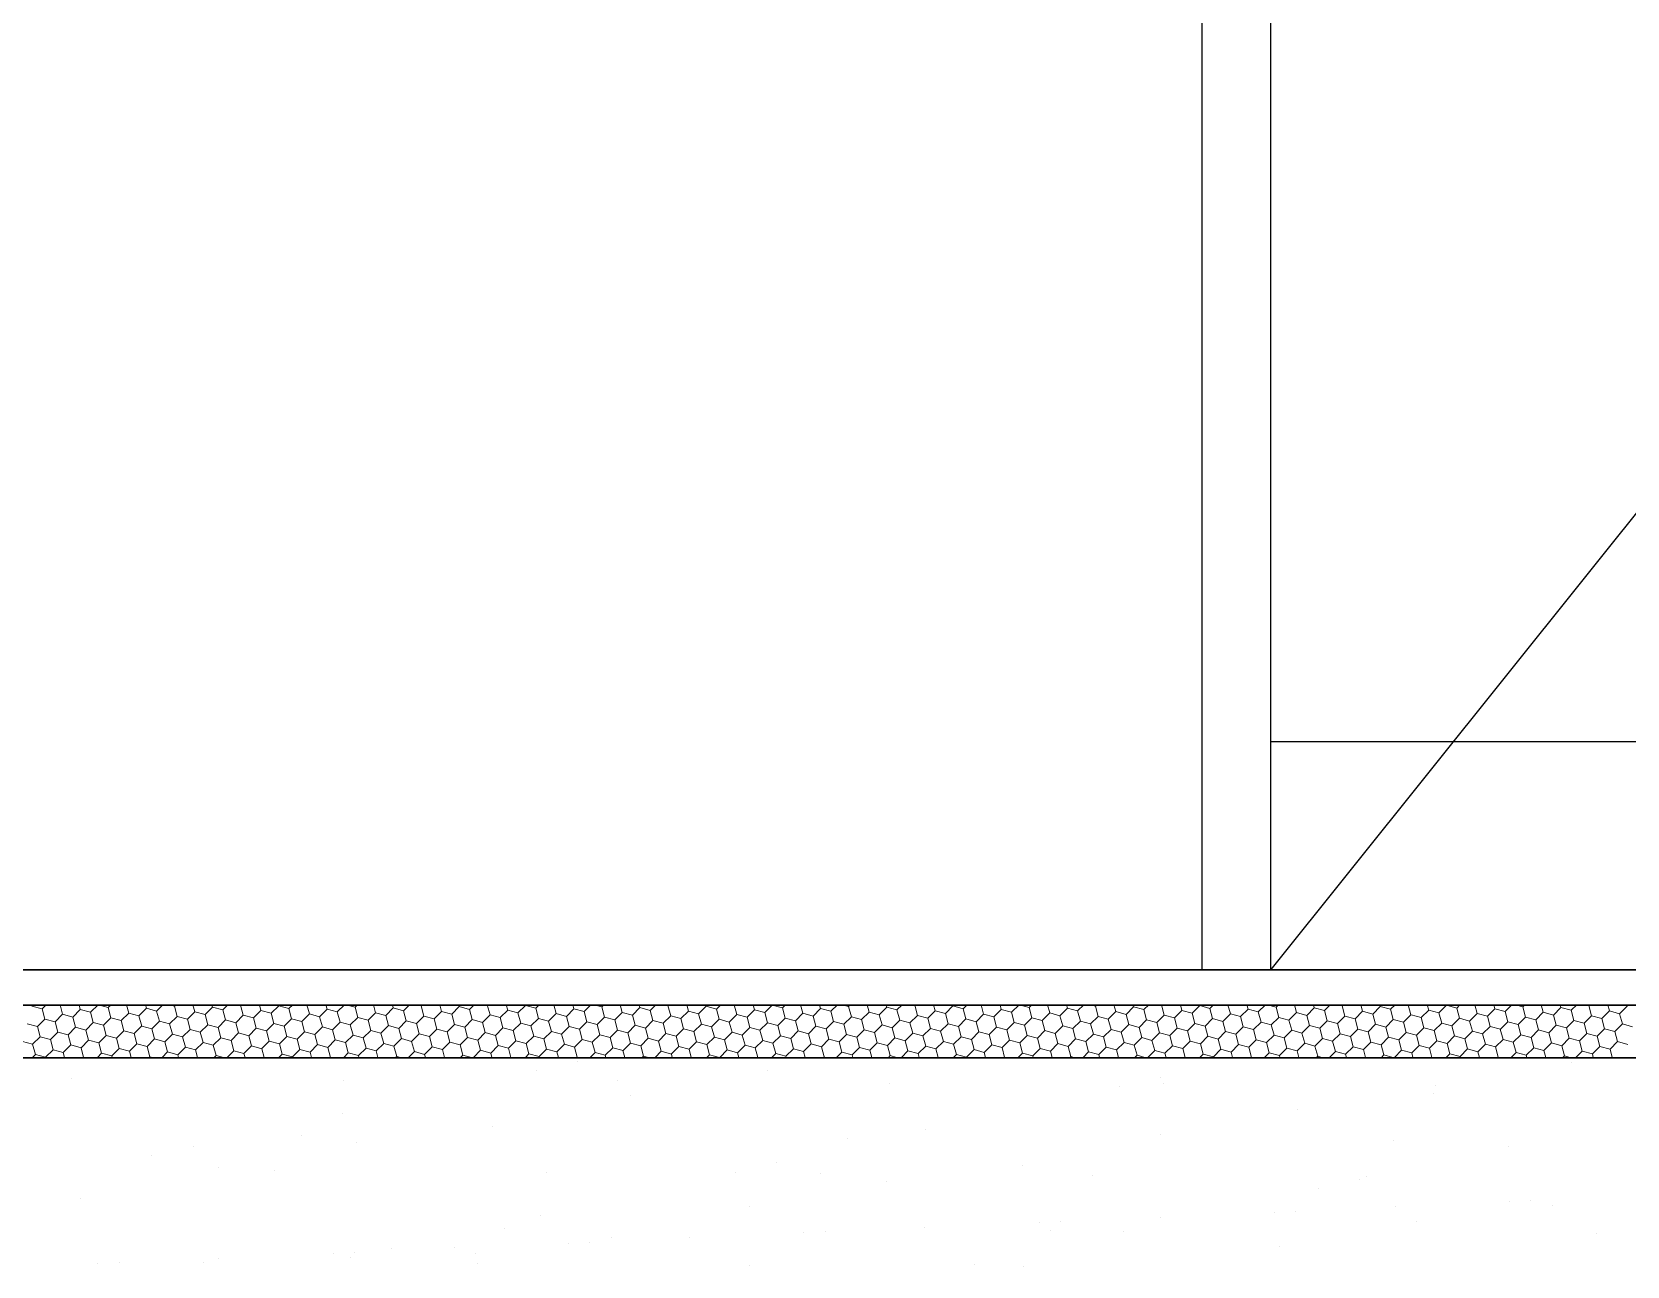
# Model space of a CAD drawing. Header units: millimetres. Extents: x -12161372 to 46643, y -9506984 to 15358.
# Drawn here: x 34690.1 to 34780.9, y 4168.7 to 4239 of the extents above; entities that cross this region are included whole.
import ezdxf

# ---------------------------------------------------------------- set-up
doc = ezdxf.new("R2010")
doc.units = ezdxf.units.MM
doc.layers.add('A-Door', color=160, linetype='Continuous')
doc.layers.add('detail balok', color=7, linetype='Continuous', lineweight=9)
doc.layers.add('pondasi', color=7, linetype='Continuous', lineweight=13)

# ---------------------------------------------------------------- blocks, each defined once
blk = doc.blocks.new('AE0B03')
for p, q in [((0, 0), (0, 2400)), ((30, 0), (30, 2070)), ((870, 1050), (30, 0)), ((30, 100), (870, 100)), ((0, 0), (900, 0))]:
    blk.add_line(p, q)

msp = doc.modelspace()

# ---------------------------------------------------------------- linework, layer by layer
at = {"layer": 'detail balok', "ltscale": 10}
for p, q in [((34167.169, 4185.521), (36929.482, 4185.521)), ((34598.16, 4185.56), (34886.16, 4185.56)), ((34599.66, 4183.56), (34884.66, 4183.56)), ((34599.66, 4183.521), (36929.482, 4183.521)), ((34599.66, 4180.56), (34884.66, 4180.56)), ((34599.66, 4180.521), (36929.482, 4180.521))]:
    msp.add_line(p, q, dxfattribs=at)
at = {"layer": 'pondasi', "ltscale": 10}
for p, q in [((34690.642, 4183.326), (34690.876, 4183.56)), ((34691.808, 4183.014), (34691.661, 4183.56)), ((34692.817, 4183.284), (34692.743, 4183.56)), ((34693.4, 4183.128), (34693.826, 4183.555)), ((34693.826, 4183.555), (34693.825, 4183.56)), ((34694.409, 4183.398), (34693.826, 4183.555)), ((34694.409, 4183.399), (34694.57, 4183.56)), ((34695.574, 4183.086), (34695.448, 4183.56)), ((34696.584, 4183.357), (34696.529, 4183.56)), ((34697.166, 4183.201), (34697.525, 4183.56)), ((34698.176, 4183.471), (34697.845, 4183.56)), ((34698.176, 4183.471), (34698.264, 4183.56)), ((34699.341, 4183.159), (34699.234, 4183.56)), ((34700.35, 4183.429), (34700.315, 4183.56)), ((34700.933, 4183.273), (34701.22, 4183.56)), ((34701.942, 4183.543), (34701.882, 4183.56)), ((34701.942, 4183.544), (34701.958, 4183.56)), ((34702.098, 4182.961), (34701.942, 4183.543)), ((34703.108, 4183.231), (34703.02, 4183.56)), ((34704.117, 4183.502), (34704.101, 4183.56)), ((34704.7, 4183.346), (34704.914, 4183.56)), ((34705.865, 4183.033), (34705.724, 4183.56)), ((34706.874, 4183.304), (34706.806, 4183.56)), ((34707.457, 4183.148), (34707.869, 4183.56)), ((34708.466, 4183.418), (34707.937, 4183.56)), ((34708.466, 4183.418), (34708.608, 4183.56)), ((34709.631, 4183.106), (34709.51, 4183.56)), ((34710.641, 4183.376), (34710.592, 4183.56)), ((34711.224, 4183.22), (34711.563, 4183.56)), ((34712.233, 4183.49), (34711.974, 4183.56)), ((34712.233, 4183.49), (34712.302, 4183.56)), ((34713.398, 4183.178), (34713.296, 4183.56)), ((34714.407, 4183.449), (34714.378, 4183.56)), ((34714.99, 4183.293), (34715.257, 4183.56)), ((34716.155, 4182.98), (34716, 4183.56)), ((34717.165, 4183.251), (34717.082, 4183.56)), ((34717.747, 4183.095), (34718.174, 4183.521)), ((34718.174, 4183.521), (34718.164, 4183.56)), ((34718.757, 4183.365), (34718.174, 4183.521)), ((34718.757, 4183.365), (34718.951, 4183.56)), ((34719.922, 4183.053), (34719.786, 4183.56)), ((34720.931, 4183.323), (34720.868, 4183.56)), ((34721.514, 4183.167), (34721.907, 4183.56)), ((34722.523, 4183.437), (34722.067, 4183.56)), ((34722.523, 4183.437), (34722.646, 4183.56)), ((34723.689, 4183.125), (34723.572, 4183.56)), ((34724.698, 4183.395), (34724.654, 4183.56)), ((34725.281, 4183.239), (34725.601, 4183.56)), ((34726.29, 4183.51), (34726.104, 4183.56)), ((34726.29, 4183.51), (34726.34, 4183.56)), ((34726.446, 4182.927), (34726.29, 4183.51)), ((34727.455, 4183.198), (34727.358, 4183.56)), ((34728.464, 4183.468), (34728.44, 4183.56)), ((34729.047, 4183.312), (34729.295, 4183.56)), ((34730.213, 4183), (34730.062, 4183.56)), ((34731.222, 4183.27), (34731.144, 4183.56)), ((34731.805, 4183.114), (34732.231, 4183.541)), ((34732.231, 4183.54), (34732.226, 4183.56)), ((34732.814, 4183.384), (34732.231, 4183.54)), ((34732.814, 4183.384), (34732.989, 4183.56)), ((34733.979, 4183.072), (34733.849, 4183.56)), ((34734.988, 4183.342), (34734.93, 4183.56)), ((34735.571, 4183.186), (34735.944, 4183.56)), ((34736.581, 4183.457), (34736.196, 4183.56)), ((34736.58, 4183.457), (34736.683, 4183.56)), ((34737.746, 4183.144), (34737.635, 4183.56)), ((34738.755, 4183.415), (34738.716, 4183.56)), ((34739.338, 4183.259), (34739.639, 4183.56)), ((34740.347, 4183.529), (34740.233, 4183.56)), ((34740.347, 4183.529), (34740.377, 4183.56)), ((34740.503, 4182.946), (34740.347, 4183.529)), ((34741.512, 4183.217), (34741.421, 4183.56)), ((34742.522, 4183.487), (34742.502, 4183.56)), ((34743.104, 4183.331), (34743.333, 4183.56)), ((34744.27, 4183.019), (34744.125, 4183.56)), ((34745.279, 4183.289), (34745.207, 4183.56)), ((34745.862, 4183.133), (34746.288, 4183.56)), ((34746.871, 4183.404), (34746.289, 4183.56)), ((34746.871, 4183.404), (34747.027, 4183.56)), ((34748.036, 4183.091), (34747.911, 4183.56)), ((34749.046, 4183.362), (34748.993, 4183.56)), ((34749.628, 4183.206), (34749.982, 4183.56)), ((34750.638, 4183.476), (34750.326, 4183.56)), ((34750.638, 4183.476), (34750.721, 4183.56)), ((34751.803, 4183.164), (34751.697, 4183.56)), ((34752.812, 4183.434), (34752.779, 4183.56)), ((34753.395, 4183.278), (34753.676, 4183.56)), ((34754.404, 4183.549), (34754.363, 4183.56)), ((34754.404, 4183.549), (34754.415, 4183.56)), ((34754.56, 4182.966), (34754.404, 4183.549)), ((34755.569, 4183.236), (34755.483, 4183.56)), ((34756.152, 4183.08), (34756.579, 4183.507)), ((34756.579, 4183.507), (34756.565, 4183.56)), ((34757.162, 4183.351), (34756.579, 4183.507)), ((34757.162, 4183.351), (34757.37, 4183.56)), ((34758.327, 4183.038), (34758.187, 4183.56)), ((34759.336, 4183.309), (34759.269, 4183.56)), ((34759.919, 4183.153), (34760.326, 4183.56)), ((34760.928, 4183.423), (34760.419, 4183.56)), ((34760.928, 4183.423), (34761.065, 4183.56)), ((34762.093, 4183.111), (34761.973, 4183.56)), ((34763.103, 4183.381), (34763.055, 4183.56)), ((34763.685, 4183.225), (34764.02, 4183.56)), ((34764.695, 4183.496), (34764.456, 4183.56)), ((34764.695, 4183.496), (34764.759, 4183.56)), ((34765.86, 4183.183), (34765.759, 4183.56)), ((34766.869, 4183.454), (34766.841, 4183.56)), ((34767.452, 4183.298), (34767.714, 4183.56)), ((34768.617, 4182.985), (34768.463, 4183.56)), ((34769.627, 4183.256), (34769.545, 4183.56)), ((34770.209, 4183.1), (34770.636, 4183.526)), ((34770.636, 4183.526), (34770.627, 4183.56)), ((34771.219, 4183.37), (34770.636, 4183.526)), ((34771.219, 4183.37), (34771.408, 4183.56)), ((34772.384, 4183.058), (34772.25, 4183.56)), ((34773.393, 4183.328), (34773.331, 4183.56)), ((34773.976, 4183.172), (34774.363, 4183.56)), ((34774.985, 4183.443), (34774.548, 4183.56)), ((34774.985, 4183.443), (34775.102, 4183.56)), ((34776.151, 4183.13), (34776.036, 4183.56)), ((34777.16, 4183.401), (34777.117, 4183.56)), ((34777.743, 4183.245), (34778.058, 4183.56)), ((34778.752, 4183.515), (34778.585, 4183.56)), ((34778.752, 4183.515), (34778.796, 4183.56)), ((34778.908, 4182.932), (34778.752, 4183.515)), ((34779.917, 4183.203), (34779.822, 4183.56)), ((34780.926, 4183.473), (34780.903, 4183.56)), ((34690.642, 4183.326), (34690.06, 4183.482)), ((34690.372, 4182.317), (34690.799, 4182.743)), ((34690.799, 4182.743), (34690.642, 4183.326)), ((34691.381, 4182.587), (34690.799, 4182.743)), ((34691.381, 4182.587), (34691.808, 4183.014)), ((34692.391, 4182.858), (34691.808, 4183.014)), ((34692.547, 4182.275), (34692.39, 4182.858)), ((34692.391, 4182.858), (34692.817, 4183.284)), ((34693.4, 4183.128), (34692.817, 4183.284)), ((34693.556, 4182.545), (34693.4, 4183.128)), ((34694.139, 4182.389), (34694.565, 4182.816)), ((34694.565, 4182.816), (34694.409, 4183.398)), ((34695.148, 4182.66), (34694.565, 4182.816)), ((34695.148, 4182.66), (34695.574, 4183.086)), ((34695.304, 4182.077), (34695.148, 4182.66)), ((34696.157, 4182.93), (34695.574, 4183.086)), ((34696.157, 4182.93), (34696.584, 4183.357)), ((34696.313, 4182.347), (34696.157, 4182.93)), ((34697.166, 4183.201), (34696.584, 4183.357)), ((34696.896, 4182.191), (34697.323, 4182.618)), ((34697.322, 4182.618), (34697.166, 4183.201)), ((34697.905, 4182.462), (34697.323, 4182.618)), ((34697.905, 4182.462), (34698.332, 4182.888)), ((34698.332, 4182.888), (34698.176, 4183.471)), ((34698.915, 4182.732), (34698.332, 4182.888)), ((34698.914, 4182.732), (34699.341, 4183.159)), ((34699.071, 4182.149), (34698.914, 4182.732)), ((34699.924, 4183.003), (34699.341, 4183.159)), ((34699.924, 4183.003), (34700.35, 4183.429)), ((34700.08, 4182.42), (34699.924, 4183.003)), ((34700.933, 4183.273), (34700.35, 4183.429)), ((34700.663, 4182.264), (34701.089, 4182.69)), ((34701.089, 4182.69), (34700.933, 4183.273)), ((34701.672, 4182.534), (34701.089, 4182.69)), ((34701.672, 4182.534), (34702.098, 4182.961)), ((34702.681, 4182.805), (34702.098, 4182.961)), ((34702.681, 4182.805), (34703.108, 4183.231)), ((34702.837, 4182.222), (34702.681, 4182.805)), ((34703.69, 4183.075), (34703.108, 4183.231)), ((34703.69, 4183.075), (34704.117, 4183.502)), ((34703.846, 4182.492), (34703.69, 4183.075)), ((34704.7, 4183.345), (34704.117, 4183.502)), ((34704.429, 4182.336), (34704.856, 4182.763)), ((34704.856, 4182.763), (34704.7, 4183.345)), ((34705.438, 4182.607), (34704.856, 4182.763)), ((34705.438, 4182.607), (34705.865, 4183.033)), ((34705.594, 4182.024), (34705.438, 4182.607)), ((34706.448, 4182.877), (34705.865, 4183.033)), ((34706.448, 4182.877), (34706.874, 4183.304)), ((34706.604, 4182.294), (34706.448, 4182.877)), ((34707.457, 4183.147), (34706.874, 4183.304)), ((34707.613, 4182.565), (34707.457, 4183.147)), ((34708.196, 4182.409), (34708.622, 4182.835)), ((34708.622, 4182.835), (34708.466, 4183.418)), ((34709.205, 4182.679), (34708.622, 4182.835)), ((34709.205, 4182.679), (34709.632, 4183.106)), ((34709.361, 4182.096), (34709.205, 4182.679)), ((34710.214, 4182.949), (34709.632, 4183.106)), ((34710.214, 4182.95), (34710.641, 4183.376)), ((34710.37, 4182.367), (34710.214, 4182.949)), ((34711.224, 4183.22), (34710.641, 4183.376)), ((34710.953, 4182.211), (34711.38, 4182.637)), ((34711.38, 4182.637), (34711.223, 4183.22)), ((34711.962, 4182.481), (34711.38, 4182.637)), ((34711.962, 4182.481), (34712.389, 4182.908)), ((34712.389, 4182.908), (34712.233, 4183.49)), ((34712.972, 4182.752), (34712.389, 4182.908)), ((34712.972, 4182.752), (34713.398, 4183.178)), ((34713.128, 4182.169), (34712.972, 4182.752)), ((34713.981, 4183.022), (34713.398, 4183.178)), ((34713.981, 4183.022), (34714.407, 4183.449)), ((34714.137, 4182.439), (34713.981, 4183.022)), ((34714.99, 4183.292), (34714.407, 4183.449)), ((34714.72, 4182.283), (34715.146, 4182.71)), ((34715.146, 4182.71), (34714.99, 4183.292)), ((34715.729, 4182.554), (34715.146, 4182.71)), ((34715.729, 4182.554), (34716.156, 4182.98)), ((34716.738, 4182.824), (34716.156, 4182.98)), ((34716.738, 4182.824), (34717.165, 4183.251)), ((34716.894, 4182.241), (34716.738, 4182.824)), ((34717.748, 4183.094), (34717.165, 4183.251)), ((34717.904, 4182.512), (34717.747, 4183.094)), ((34718.486, 4182.356), (34718.913, 4182.782)), ((34718.913, 4182.782), (34718.757, 4183.365)), ((34719.496, 4182.626), (34718.913, 4182.782)), ((34719.652, 4182.043), (34719.495, 4182.626)), ((34719.496, 4182.626), (34719.922, 4183.053)), ((34720.505, 4182.896), (34719.922, 4183.053)), ((34720.505, 4182.897), (34720.931, 4183.323)), ((34720.661, 4182.314), (34720.505, 4182.896)), ((34721.514, 4183.167), (34720.931, 4183.323)), ((34721.67, 4182.584), (34721.514, 4183.167)), ((34722.253, 4182.428), (34722.679, 4182.855)), ((34722.679, 4182.855), (34722.523, 4183.437)), ((34723.262, 4182.698), (34722.68, 4182.855)), ((34723.262, 4182.699), (34723.689, 4183.125)), ((34723.418, 4182.116), (34723.262, 4182.698)), ((34724.271, 4182.969), (34723.689, 4183.125)), ((34724.271, 4182.969), (34724.698, 4183.396)), ((34724.427, 4182.386), (34724.271, 4182.969)), ((34725.281, 4183.239), (34724.698, 4183.395)), ((34725.01, 4182.23), (34725.437, 4182.657)), ((34725.437, 4182.657), (34725.281, 4183.239)), ((34726.02, 4182.501), (34725.437, 4182.657)), ((34726.019, 4182.501), (34726.446, 4182.927)), ((34727.029, 4182.771), (34726.446, 4182.927)), ((34727.029, 4182.771), (34727.455, 4183.198)), ((34727.185, 4182.188), (34727.029, 4182.771)), ((34728.038, 4183.041), (34727.455, 4183.198)), ((34728.038, 4183.041), (34728.465, 4183.468)), ((34728.194, 4182.459), (34728.038, 4183.041)), ((34729.047, 4183.312), (34728.465, 4183.468)), ((34728.777, 4182.303), (34729.203, 4182.729)), ((34729.203, 4182.729), (34729.047, 4183.312)), ((34729.786, 4182.573), (34729.203, 4182.729)), ((34729.786, 4182.573), (34730.213, 4183)), ((34730.795, 4182.843), (34730.213, 4183)), ((34730.795, 4182.844), (34731.222, 4183.27)), ((34730.951, 4182.261), (34730.795, 4182.843)), ((34731.805, 4183.114), (34731.222, 4183.27)), ((34731.961, 4182.531), (34731.805, 4183.114)), ((34732.543, 4182.375), (34732.97, 4182.802)), ((34732.97, 4182.802), (34732.814, 4183.384)), ((34733.553, 4182.645), (34732.97, 4182.802)), ((34733.553, 4182.646), (34733.979, 4183.072)), ((34733.709, 4182.063), (34733.553, 4182.645)), ((34734.562, 4182.916), (34733.979, 4183.072)), ((34734.562, 4182.916), (34734.988, 4183.343)), ((34734.718, 4182.333), (34734.562, 4182.916)), ((34735.571, 4183.186), (34734.989, 4183.342)), ((34735.301, 4182.177), (34735.727, 4182.604)), ((34735.727, 4182.604), (34735.571, 4183.186)), ((34736.31, 4182.447), (34735.727, 4182.604)), ((34736.31, 4182.448), (34736.737, 4182.874)), ((34736.737, 4182.874), (34736.58, 4183.457)), ((34737.319, 4182.718), (34736.737, 4182.874)), ((34737.319, 4182.718), (34737.746, 4183.145)), ((34737.475, 4182.135), (34737.319, 4182.718)), ((34738.329, 4182.988), (34737.746, 4183.144)), ((34738.485, 4182.406), (34738.328, 4182.988)), ((34738.329, 4182.988), (34738.755, 4183.415)), ((34739.338, 4183.259), (34738.755, 4183.415)), ((34739.067, 4182.25), (34739.494, 4182.676)), ((34739.494, 4182.676), (34739.338, 4183.259)), ((34740.077, 4182.52), (34739.494, 4182.676)), ((34740.077, 4182.52), (34740.503, 4182.947)), ((34741.086, 4182.79), (34740.503, 4182.946)), ((34741.086, 4182.79), (34741.512, 4183.217)), ((34741.242, 4182.208), (34741.086, 4182.79)), ((34742.095, 4183.061), (34741.512, 4183.217)), ((34742.095, 4183.061), (34742.522, 4183.487)), ((34742.251, 4182.478), (34742.095, 4183.061)), ((34743.104, 4183.331), (34742.522, 4183.487)), ((34742.834, 4182.322), (34743.261, 4182.749)), ((34743.26, 4182.749), (34743.104, 4183.331)), ((34743.843, 4182.592), (34743.261, 4182.749)), ((34743.843, 4182.593), (34744.27, 4183.019)), ((34744.853, 4182.863), (34744.27, 4183.019)), ((34744.852, 4182.863), (34745.279, 4183.29)), ((34745.009, 4182.28), (34744.852, 4182.863)), ((34745.862, 4183.133), (34745.279, 4183.289)), ((34746.018, 4182.551), (34745.862, 4183.133)), ((34746.601, 4182.395), (34747.027, 4182.821)), ((34747.027, 4182.821), (34746.871, 4183.404)), ((34747.61, 4182.665), (34747.027, 4182.821)), ((34747.61, 4182.665), (34748.036, 4183.092)), ((34747.766, 4182.082), (34747.61, 4182.665)), ((34748.619, 4182.935), (34748.036, 4183.091)), ((34748.619, 4182.935), (34749.046, 4183.362)), ((34748.775, 4182.353), (34748.619, 4182.935)), ((34749.628, 4183.206), (34749.046, 4183.362)), ((34749.358, 4182.197), (34749.784, 4182.623)), ((34749.784, 4182.623), (34749.628, 4183.206)), ((34750.367, 4182.467), (34749.785, 4182.623)), ((34750.367, 4182.467), (34750.794, 4182.894)), ((34750.794, 4182.893), (34750.638, 4183.476)), ((34751.376, 4182.737), (34750.794, 4182.893)), ((34751.376, 4182.737), (34751.803, 4183.164)), ((34751.532, 4182.155), (34751.376, 4182.737)), ((34752.386, 4183.008), (34751.803, 4183.164)), ((34752.386, 4183.008), (34752.812, 4183.434)), ((34752.542, 4182.425), (34752.386, 4183.008)), ((34753.395, 4183.278), (34752.812, 4183.434)), ((34753.124, 4182.269), (34753.551, 4182.696)), ((34753.551, 4182.695), (34753.395, 4183.278)), ((34754.134, 4182.539), (34753.551, 4182.695)), ((34754.134, 4182.539), (34754.56, 4182.966)), ((34755.143, 4182.81), (34754.56, 4182.966)), ((34755.143, 4182.81), (34755.57, 4183.236)), ((34755.299, 4182.227), (34755.143, 4182.81)), ((34756.152, 4183.08), (34755.57, 4183.236)), ((34756.308, 4182.498), (34756.152, 4183.08)), ((34756.891, 4182.341), (34757.318, 4182.768)), ((34757.318, 4182.768), (34757.161, 4183.351)), ((34757.9, 4182.612), (34757.318, 4182.768)), ((34757.9, 4182.612), (34758.327, 4183.038)), ((34758.056, 4182.029), (34757.9, 4182.612)), ((34758.91, 4182.882), (34758.327, 4183.038)), ((34758.91, 4182.882), (34759.336, 4183.309)), ((34759.066, 4182.3), (34758.91, 4182.882)), ((34759.919, 4183.153), (34759.336, 4183.309)), ((34760.075, 4182.57), (34759.919, 4183.153)), ((34760.658, 4182.414), (34761.084, 4182.841)), ((34761.084, 4182.84), (34760.928, 4183.423)), ((34761.667, 4182.684), (34761.084, 4182.84)), ((34761.667, 4182.684), (34762.094, 4183.111)), ((34761.823, 4182.102), (34761.667, 4182.684)), ((34762.676, 4182.955), (34762.094, 4183.111)), ((34762.676, 4182.955), (34763.103, 4183.381)), ((34762.832, 4182.372), (34762.676, 4182.955)), ((34763.686, 4183.225), (34763.103, 4183.381)), ((34763.415, 4182.216), (34763.842, 4182.643)), ((34763.842, 4182.642), (34763.685, 4183.225)), ((34764.424, 4182.486), (34763.842, 4182.642)), ((34764.424, 4182.486), (34764.851, 4182.913)), ((34764.851, 4182.913), (34764.695, 4183.496)), ((34765.434, 4182.757), (34764.851, 4182.913)), ((34765.59, 4182.174), (34765.433, 4182.757)), ((34765.434, 4182.757), (34765.86, 4183.183)), ((34766.443, 4183.027), (34765.86, 4183.183)), ((34766.443, 4183.027), (34766.869, 4183.454)), ((34766.599, 4182.444), (34766.443, 4183.027)), ((34767.452, 4183.298), (34766.869, 4183.454)), ((34767.182, 4182.288), (34767.608, 4182.715)), ((34767.608, 4182.715), (34767.452, 4183.298)), ((34768.191, 4182.559), (34767.608, 4182.715)), ((34768.191, 4182.559), (34768.617, 4182.985)), ((34769.2, 4182.829), (34768.618, 4182.985)), ((34769.2, 4182.829), (34769.627, 4183.256)), ((34769.356, 4182.247), (34769.2, 4182.829)), ((34770.209, 4183.1), (34769.627, 4183.256)), ((34770.365, 4182.517), (34770.209, 4183.1)), ((34770.948, 4182.361), (34771.375, 4182.787)), ((34771.375, 4182.787), (34771.219, 4183.37)), ((34771.958, 4182.631), (34771.375, 4182.787)), ((34771.957, 4182.631), (34772.384, 4183.058)), ((34772.114, 4182.049), (34771.957, 4182.631)), ((34772.967, 4182.902), (34772.384, 4183.058)), ((34772.967, 4182.902), (34773.393, 4183.328)), ((34773.123, 4182.319), (34772.967, 4182.902)), ((34773.976, 4183.172), (34773.393, 4183.328)), ((34774.132, 4182.589), (34773.976, 4183.172)), ((34774.715, 4182.433), (34775.141, 4182.86)), ((34775.141, 4182.86), (34774.985, 4183.443)), ((34775.724, 4182.704), (34775.141, 4182.86)), ((34775.724, 4182.704), (34776.151, 4183.13)), ((34775.88, 4182.121), (34775.724, 4182.704)), ((34776.733, 4182.974), (34776.151, 4183.13)), ((34776.733, 4182.974), (34777.16, 4183.401)), ((34776.889, 4182.391), (34776.733, 4182.974)), ((34777.743, 4183.245), (34777.16, 4183.401)), ((34777.472, 4182.235), (34777.899, 4182.662)), ((34777.899, 4182.662), (34777.743, 4183.245)), ((34778.481, 4182.506), (34777.899, 4182.662)), ((34778.481, 4182.506), (34778.908, 4182.932)), ((34779.491, 4182.776), (34778.908, 4182.932)), ((34779.491, 4182.776), (34779.917, 4183.203)), ((34779.647, 4182.193), (34779.491, 4182.776)), ((34780.5, 4183.047), (34779.917, 4183.203)), ((34780.5, 4183.047), (34780.926, 4183.473)), ((34780.656, 4182.464), (34780.5, 4183.047)), ((34690.372, 4182.317), (34689.789, 4182.473)), ((34690.102, 4181.308), (34690.528, 4181.734)), ((34690.528, 4181.734), (34690.372, 4182.317)), ((34691.111, 4181.578), (34690.528, 4181.734)), ((34691.111, 4181.578), (34691.537, 4182.005)), ((34691.537, 4182.004), (34691.381, 4182.587)), ((34692.12, 4181.848), (34691.537, 4182.004)), ((34692.12, 4181.848), (34692.547, 4182.275)), ((34692.276, 4181.266), (34692.12, 4181.848)), ((34693.129, 4182.119), (34692.547, 4182.275)), ((34693.129, 4182.119), (34693.556, 4182.545)), ((34693.285, 4181.536), (34693.129, 4182.119)), ((34694.139, 4182.389), (34693.556, 4182.545)), ((34693.868, 4181.38), (34694.295, 4181.807)), ((34694.295, 4181.807), (34694.139, 4182.389)), ((34694.877, 4181.65), (34694.295, 4181.807)), ((34694.877, 4181.651), (34695.304, 4182.077)), ((34695.887, 4181.921), (34695.304, 4182.077)), ((34695.887, 4181.921), (34696.313, 4182.348)), ((34696.043, 4181.338), (34695.887, 4181.921)), ((34696.896, 4182.191), (34696.313, 4182.347)), ((34697.052, 4181.609), (34696.896, 4182.191)), ((34697.635, 4181.453), (34698.061, 4181.879)), ((34698.061, 4181.879), (34697.905, 4182.462)), ((34698.644, 4181.723), (34698.061, 4181.879)), ((34698.644, 4181.723), (34699.071, 4182.15)), ((34698.8, 4181.14), (34698.644, 4181.723)), ((34699.653, 4181.993), (34699.071, 4182.149)), ((34699.653, 4181.993), (34700.08, 4182.42)), ((34699.809, 4181.411), (34699.653, 4181.993)), ((34700.663, 4182.264), (34700.08, 4182.42)), ((34700.819, 4181.681), (34700.662, 4182.264)), ((34701.401, 4181.525), (34701.828, 4181.952)), ((34701.828, 4181.951), (34701.672, 4182.534)), ((34702.411, 4181.795), (34701.828, 4181.951)), ((34702.411, 4181.795), (34702.837, 4182.222)), ((34702.567, 4181.213), (34702.411, 4181.795)), ((34703.42, 4182.066), (34702.837, 4182.222)), ((34703.42, 4182.066), (34703.846, 4182.492)), ((34703.576, 4181.483), (34703.42, 4182.066)), ((34704.429, 4182.336), (34703.847, 4182.492)), ((34704.159, 4181.327), (34704.585, 4181.754)), ((34704.585, 4181.753), (34704.429, 4182.336)), ((34705.168, 4181.597), (34704.585, 4181.753)), ((34705.168, 4181.597), (34705.595, 4182.024)), ((34706.177, 4181.868), (34705.595, 4182.024)), ((34706.177, 4181.868), (34706.604, 4182.294)), ((34706.333, 4181.285), (34706.177, 4181.868)), ((34707.187, 4182.138), (34706.604, 4182.294)), ((34707.186, 4182.138), (34707.613, 4182.565)), ((34707.343, 4181.556), (34707.186, 4182.138)), ((34708.196, 4182.409), (34707.613, 4182.565)), ((34707.925, 4181.4), (34708.352, 4181.826)), ((34708.352, 4181.826), (34708.196, 4182.409)), ((34708.935, 4181.67), (34708.352, 4181.826)), ((34708.935, 4181.67), (34709.361, 4182.096)), ((34709.944, 4181.94), (34709.361, 4182.096)), ((34709.944, 4181.94), (34710.37, 4182.367)), ((34710.1, 4181.358), (34709.944, 4181.94)), ((34710.953, 4182.211), (34710.37, 4182.367)), ((34711.109, 4181.628), (34710.953, 4182.211)), ((34711.692, 4181.472), (34712.118, 4181.899)), ((34712.118, 4181.898), (34711.962, 4182.481)), ((34712.701, 4181.742), (34712.119, 4181.898)), ((34712.701, 4181.742), (34713.128, 4182.169)), ((34712.857, 4181.16), (34712.701, 4181.742)), ((34713.71, 4182.013), (34713.128, 4182.169)), ((34713.71, 4182.013), (34714.137, 4182.439)), ((34713.866, 4181.43), (34713.71, 4182.013)), ((34714.72, 4182.283), (34714.137, 4182.439)), ((34714.449, 4181.274), (34714.876, 4181.701)), ((34714.876, 4181.7), (34714.72, 4182.283)), ((34715.459, 4181.544), (34714.876, 4181.7)), ((34715.459, 4181.544), (34715.885, 4181.971)), ((34715.885, 4181.971), (34715.729, 4182.554)), ((34716.468, 4181.815), (34715.885, 4181.971)), ((34716.468, 4181.815), (34716.894, 4182.241)), ((34716.624, 4181.232), (34716.468, 4181.815)), ((34717.477, 4182.085), (34716.894, 4182.241)), ((34717.477, 4182.085), (34717.904, 4182.512)), ((34717.633, 4181.502), (34717.477, 4182.085)), ((34718.486, 4182.356), (34717.904, 4182.512)), ((34718.216, 4181.346), (34718.642, 4181.773)), ((34718.642, 4181.773), (34718.486, 4182.356)), ((34719.225, 4181.617), (34718.642, 4181.773)), ((34719.225, 4181.617), (34719.652, 4182.043)), ((34720.234, 4181.887), (34719.652, 4182.043)), ((34720.234, 4181.887), (34720.661, 4182.314)), ((34720.39, 4181.305), (34720.234, 4181.887)), ((34721.244, 4182.158), (34720.661, 4182.314)), ((34721.244, 4182.158), (34721.67, 4182.584)), ((34721.4, 4181.575), (34721.244, 4182.158)), ((34722.253, 4182.428), (34721.67, 4182.584)), ((34721.982, 4181.419), (34722.409, 4181.845)), ((34722.409, 4181.845), (34722.253, 4182.428)), ((34722.992, 4181.689), (34722.409, 4181.845)), ((34722.992, 4181.689), (34723.418, 4182.116)), ((34723.148, 4181.107), (34722.992, 4181.689)), ((34724.001, 4181.96), (34723.418, 4182.116)), ((34724.001, 4181.96), (34724.428, 4182.386)), ((34724.157, 4181.377), (34724.001, 4181.96)), ((34725.01, 4182.23), (34724.428, 4182.386)), ((34725.166, 4181.647), (34725.01, 4182.23)), ((34725.749, 4181.491), (34726.176, 4181.918)), ((34726.176, 4181.918), (34726.019, 4182.501)), ((34726.758, 4181.762), (34726.176, 4181.918)), ((34726.758, 4181.762), (34727.185, 4182.188)), ((34726.914, 4181.179), (34726.758, 4181.762)), ((34727.768, 4182.032), (34727.185, 4182.188)), ((34727.924, 4181.449), (34727.767, 4182.032)), ((34727.768, 4182.032), (34728.194, 4182.459)), ((34728.777, 4182.303), (34728.194, 4182.459)), ((34728.506, 4181.293), (34728.933, 4181.72)), ((34728.933, 4181.72), (34728.777, 4182.303)), ((34729.516, 4181.564), (34728.933, 4181.72)), ((34729.516, 4181.564), (34729.942, 4181.99)), ((34729.942, 4181.99), (34729.786, 4182.573)), ((34730.525, 4181.834), (34729.942, 4181.99)), ((34730.525, 4181.834), (34730.951, 4182.261)), ((34730.681, 4181.251), (34730.525, 4181.834)), ((34731.534, 4182.105), (34730.952, 4182.261)), ((34731.534, 4182.105), (34731.961, 4182.531)), ((34731.69, 4181.522), (34731.534, 4182.105)), ((34732.543, 4182.375), (34731.961, 4182.531)), ((34732.273, 4181.366), (34732.7, 4181.792)), ((34732.699, 4181.792), (34732.543, 4182.375)), ((34733.282, 4181.636), (34732.7, 4181.792)), ((34733.282, 4181.636), (34733.709, 4182.063)), ((34734.292, 4181.907), (34733.709, 4182.063)), ((34734.448, 4181.324), (34734.291, 4181.907)), ((34734.292, 4181.907), (34734.718, 4182.333)), ((34735.301, 4182.177), (34734.718, 4182.333)), ((34735.457, 4181.594), (34735.301, 4182.177)), ((34736.04, 4181.438), (34736.466, 4181.865)), ((34736.466, 4181.865), (34736.31, 4182.447)), ((34737.049, 4181.709), (34736.466, 4181.865)), ((34737.049, 4181.709), (34737.475, 4182.135)), ((34737.205, 4181.126), (34737.049, 4181.709)), ((34738.058, 4181.979), (34737.475, 4182.135)), ((34738.058, 4181.979), (34738.485, 4182.406)), ((34738.214, 4181.396), (34738.058, 4181.979)), ((34739.067, 4182.25), (34738.485, 4182.406)), ((34739.223, 4181.667), (34739.067, 4182.25)), ((34739.806, 4181.511), (34740.233, 4181.937)), ((34740.233, 4181.937), (34740.077, 4182.52)), ((34740.815, 4181.781), (34740.233, 4181.937)), ((34740.815, 4181.781), (34741.242, 4182.208)), ((34740.972, 4181.198), (34740.815, 4181.781)), ((34741.825, 4182.052), (34741.242, 4182.208)), ((34741.825, 4182.052), (34742.251, 4182.478)), ((34741.981, 4181.469), (34741.825, 4182.052)), ((34742.834, 4182.322), (34742.251, 4182.478)), ((34742.564, 4181.313), (34742.99, 4181.739)), ((34742.99, 4181.739), (34742.834, 4182.322)), ((34743.573, 4181.583), (34742.99, 4181.739)), ((34743.573, 4181.583), (34743.999, 4182.01)), ((34743.999, 4182.01), (34743.843, 4182.592)), ((34744.582, 4181.854), (34743.999, 4182.01)), ((34744.582, 4181.854), (34745.009, 4182.28)), ((34744.738, 4181.271), (34744.582, 4181.854)), ((34745.591, 4182.124), (34745.009, 4182.28)), ((34745.591, 4182.124), (34746.018, 4182.551)), ((34745.747, 4181.541), (34745.591, 4182.124)), ((34746.601, 4182.394), (34746.018, 4182.551)), ((34746.33, 4181.385), (34746.757, 4181.812)), ((34746.757, 4181.812), (34746.6, 4182.394)), ((34747.339, 4181.656), (34746.757, 4181.812)), ((34747.339, 4181.656), (34747.766, 4182.082)), ((34748.349, 4181.926), (34747.766, 4182.082)), ((34748.349, 4181.926), (34748.775, 4182.353)), ((34748.505, 4181.343), (34748.349, 4181.926)), ((34749.358, 4182.196), (34748.775, 4182.353)), ((34749.514, 4181.614), (34749.358, 4182.196)), ((34750.097, 4181.458), (34750.523, 4181.884)), ((34750.523, 4181.884), (34750.367, 4182.467)), ((34751.106, 4181.728), (34750.523, 4181.884)), ((34751.106, 4181.728), (34751.533, 4182.155)), ((34751.262, 4181.145), (34751.106, 4181.728)), ((34752.115, 4181.998), (34751.533, 4182.155)), ((34752.115, 4181.999), (34752.542, 4182.425)), ((34752.271, 4181.416), (34752.115, 4181.998)), ((34753.125, 4182.269), (34752.542, 4182.425)), ((34753.281, 4181.686), (34753.124, 4182.269)), ((34753.863, 4181.53), (34754.29, 4181.957)), ((34754.29, 4181.957), (34754.134, 4182.539)), ((34754.873, 4181.801), (34754.29, 4181.957)), ((34754.873, 4181.801), (34755.299, 4182.227)), ((34755.029, 4181.218), (34754.873, 4181.801)), ((34755.882, 4182.071), (34755.299, 4182.227)), ((34755.882, 4182.071), (34756.308, 4182.498)), ((34756.038, 4181.488), (34755.882, 4182.071)), ((34756.891, 4182.341), (34756.308, 4182.498)), ((34756.621, 4181.332), (34757.047, 4181.759)), ((34757.047, 4181.759), (34756.891, 4182.341)), ((34757.63, 4181.603), (34757.047, 4181.759)), ((34757.63, 4181.603), (34758.056, 4182.029)), ((34758.639, 4181.873), (34758.057, 4182.029)), ((34758.639, 4181.873), (34759.066, 4182.3)), ((34758.795, 4181.29), (34758.639, 4181.873)), ((34759.648, 4182.143), (34759.066, 4182.3)), ((34759.648, 4182.144), (34760.075, 4182.57)), ((34759.804, 4181.561), (34759.648, 4182.143)), ((34760.658, 4182.414), (34760.075, 4182.57)), ((34760.387, 4181.405), (34760.814, 4181.831)), ((34760.814, 4181.831), (34760.658, 4182.414)), ((34761.397, 4181.675), (34760.814, 4181.831)), ((34761.397, 4181.675), (34761.823, 4182.102)), ((34762.406, 4181.945), (34761.823, 4182.102)), ((34762.406, 4181.946), (34762.832, 4182.372)), ((34762.562, 4181.363), (34762.406, 4181.945)), ((34763.415, 4182.216), (34762.832, 4182.372)), ((34763.571, 4181.633), (34763.415, 4182.216)), ((34764.154, 4181.477), (34764.58, 4181.904)), ((34764.58, 4181.904), (34764.424, 4182.486)), ((34765.163, 4181.747), (34764.58, 4181.904)), ((34765.163, 4181.748), (34765.59, 4182.174)), ((34765.319, 4181.165), (34765.163, 4181.747)), ((34766.172, 4182.018), (34765.59, 4182.174)), ((34766.172, 4182.018), (34766.599, 4182.445)), ((34766.328, 4181.435), (34766.172, 4182.018)), ((34767.182, 4182.288), (34766.599, 4182.444)), ((34766.911, 4181.279), (34767.338, 4181.706)), ((34767.338, 4181.706), (34767.182, 4182.288)), ((34767.921, 4181.55), (34767.338, 4181.706)), ((34767.92, 4181.55), (34768.347, 4181.976)), ((34768.347, 4181.976), (34768.191, 4182.559)), ((34768.93, 4181.82), (34768.347, 4181.976)), ((34768.93, 4181.82), (34769.356, 4182.247)), ((34769.086, 4181.237), (34768.93, 4181.82)), ((34769.939, 4182.09), (34769.356, 4182.247)), ((34769.939, 4182.09), (34770.366, 4182.517)), ((34770.095, 4181.508), (34769.939, 4182.09)), ((34770.948, 4182.361), (34770.366, 4182.517)), ((34770.678, 4181.352), (34771.104, 4181.778)), ((34771.104, 4181.778), (34770.948, 4182.361)), ((34771.687, 4181.622), (34771.104, 4181.778)), ((34771.687, 4181.622), (34772.114, 4182.049)), ((34772.696, 4181.892), (34772.114, 4182.049)), ((34772.696, 4181.893), (34773.123, 4182.319)), ((34772.852, 4181.31), (34772.696, 4181.892)), ((34773.706, 4182.163), (34773.123, 4182.319)), ((34773.862, 4181.58), (34773.705, 4182.163)), ((34773.706, 4182.163), (34774.132, 4182.59)), ((34774.715, 4182.433), (34774.132, 4182.589)), ((34774.444, 4181.424), (34774.871, 4181.851)), ((34774.871, 4181.851), (34774.715, 4182.433)), ((34775.454, 4181.694), (34774.871, 4181.851)), ((34775.454, 4181.695), (34775.88, 4182.121)), ((34775.61, 4181.112), (34775.454, 4181.694)), ((34776.463, 4181.965), (34775.88, 4182.121)), ((34776.463, 4181.965), (34776.889, 4182.392)), ((34776.619, 4181.382), (34776.463, 4181.965)), ((34777.472, 4182.235), (34776.89, 4182.391)), ((34777.628, 4181.653), (34777.472, 4182.235)), ((34778.211, 4181.497), (34778.638, 4181.923)), ((34778.637, 4181.923), (34778.481, 4182.506)), ((34779.22, 4181.767), (34778.638, 4181.923)), ((34779.22, 4181.767), (34779.647, 4182.194)), ((34779.376, 4181.184), (34779.22, 4181.767)), ((34780.23, 4182.037), (34779.647, 4182.193)), ((34780.386, 4181.455), (34780.229, 4182.037)), ((34780.23, 4182.037), (34780.656, 4182.464)), ((34781.239, 4182.308), (34780.656, 4182.464)), ((34690.102, 4181.308), (34689.519, 4181.464)), ((34690.258, 4180.725), (34690.102, 4181.308)), ((34690.84, 4180.569), (34691.267, 4180.995)), ((34691.267, 4180.995), (34691.111, 4181.578)), ((34691.85, 4180.839), (34691.267, 4180.995)), ((34691.85, 4180.839), (34692.276, 4181.266)), ((34691.924, 4180.56), (34691.85, 4180.839)), ((34692.859, 4181.11), (34692.276, 4181.266)), ((34692.859, 4181.11), (34693.285, 4181.536)), ((34693.006, 4180.56), (34692.859, 4181.11)), ((34693.868, 4181.38), (34693.286, 4181.536)), ((34693.787, 4180.56), (34694.024, 4180.797)), ((34694.024, 4180.797), (34693.868, 4181.38)), ((34694.607, 4180.641), (34694.024, 4180.797)), ((34694.607, 4180.641), (34695.034, 4181.068)), ((34695.033, 4181.068), (34694.877, 4181.65)), ((34695.616, 4180.912), (34695.034, 4181.068)), ((34695.616, 4180.912), (34696.043, 4181.338)), ((34695.71, 4180.56), (34695.616, 4180.912)), ((34696.626, 4181.182), (34696.043, 4181.338)), ((34696.782, 4180.599), (34696.625, 4181.182)), ((34696.626, 4181.182), (34697.052, 4181.609)), ((34697.635, 4181.452), (34697.052, 4181.609)), ((34697.481, 4180.56), (34697.791, 4180.87)), ((34697.791, 4180.87), (34697.635, 4181.452)), ((34698.374, 4180.714), (34697.791, 4180.87)), ((34698.374, 4180.714), (34698.8, 4181.14)), ((34699.383, 4180.984), (34698.8, 4181.14)), ((34699.383, 4180.984), (34699.809, 4181.411)), ((34699.497, 4180.56), (34699.383, 4180.984)), ((34700.392, 4181.254), (34699.809, 4181.411)), ((34700.392, 4181.255), (34700.819, 4181.681)), ((34700.548, 4180.672), (34700.392, 4181.254)), ((34701.401, 4181.525), (34700.819, 4181.681)), ((34701.175, 4180.56), (34701.558, 4180.942)), ((34701.557, 4180.942), (34701.401, 4181.525)), ((34702.14, 4180.786), (34701.558, 4180.942)), ((34702.14, 4180.786), (34702.567, 4181.213)), ((34702.201, 4180.56), (34702.14, 4180.786)), ((34703.15, 4181.056), (34702.567, 4181.213)), ((34703.149, 4181.057), (34703.576, 4181.483)), ((34703.283, 4180.56), (34703.149, 4181.056)), ((34704.159, 4181.327), (34703.576, 4181.483)), ((34704.315, 4180.744), (34704.159, 4181.327)), ((34704.898, 4180.588), (34705.324, 4181.015)), ((34705.324, 4181.015), (34705.168, 4181.597)), ((34705.907, 4180.859), (34705.324, 4181.015)), ((34705.907, 4180.859), (34706.333, 4181.285)), ((34705.987, 4180.56), (34705.907, 4180.859)), ((34706.916, 4181.129), (34706.333, 4181.285)), ((34706.916, 4181.129), (34707.343, 4181.556)), ((34707.069, 4180.56), (34706.916, 4181.129)), ((34707.925, 4181.399), (34707.343, 4181.556)), ((34707.824, 4180.56), (34708.081, 4180.817)), ((34708.081, 4180.817), (34707.925, 4181.399)), ((34708.664, 4180.661), (34708.082, 4180.817)), ((34708.664, 4180.661), (34709.091, 4181.087)), ((34709.091, 4181.087), (34708.934, 4181.67)), ((34709.673, 4180.931), (34709.091, 4181.087)), ((34709.673, 4180.931), (34710.1, 4181.358)), ((34709.773, 4180.56), (34709.673, 4180.931)), ((34710.683, 4181.201), (34710.1, 4181.358)), ((34710.683, 4181.202), (34711.109, 4181.628)), ((34710.839, 4180.619), (34710.683, 4181.201)), ((34711.692, 4181.472), (34711.109, 4181.628)), ((34711.518, 4180.56), (34711.848, 4180.889)), ((34711.848, 4180.889), (34711.692, 4181.472)), ((34712.431, 4180.733), (34711.848, 4180.889)), ((34712.431, 4180.733), (34712.857, 4181.16)), ((34713.44, 4181.003), (34712.857, 4181.16)), ((34713.44, 4181.004), (34713.867, 4181.43)), ((34713.559, 4180.56), (34713.44, 4181.003)), ((34714.449, 4181.274), (34713.867, 4181.43)), ((34714.605, 4180.691), (34714.449, 4181.274)), ((34715.213, 4180.56), (34715.615, 4180.962)), ((34715.615, 4180.962), (34715.458, 4181.544)), ((34716.197, 4180.805), (34715.615, 4180.962)), ((34716.197, 4180.806), (34716.624, 4181.232)), ((34716.263, 4180.56), (34716.197, 4180.805)), ((34717.207, 4181.076), (34716.624, 4181.232)), ((34717.207, 4181.076), (34717.633, 4181.503)), ((34717.345, 4180.56), (34717.207, 4181.076)), ((34718.216, 4181.346), (34717.633, 4181.502)), ((34718.372, 4180.764), (34718.216, 4181.346)), ((34718.955, 4180.608), (34719.381, 4181.034)), ((34719.381, 4181.034), (34719.225, 4181.617)), ((34719.964, 4180.878), (34719.381, 4181.034)), ((34719.964, 4180.878), (34720.391, 4181.305)), ((34720.049, 4180.56), (34719.964, 4180.878)), ((34720.973, 4181.148), (34720.391, 4181.305)), ((34720.973, 4181.148), (34721.4, 4181.575)), ((34721.129, 4180.566), (34720.973, 4181.148)), ((34721.983, 4181.419), (34721.4, 4181.575)), ((34721.862, 4180.56), (34722.139, 4180.836)), ((34722.139, 4180.836), (34721.982, 4181.419)), ((34722.721, 4180.68), (34722.139, 4180.836)), ((34722.721, 4180.68), (34723.148, 4181.107)), ((34723.731, 4180.95), (34723.148, 4181.107)), ((34723.835, 4180.56), (34723.73, 4180.95)), ((34723.731, 4180.951), (34724.157, 4181.377)), ((34724.74, 4181.221), (34724.157, 4181.377)), ((34724.74, 4181.221), (34725.166, 4181.648)), ((34724.896, 4180.638), (34724.74, 4181.221)), ((34725.749, 4181.491), (34725.166, 4181.647)), ((34725.556, 4180.56), (34725.905, 4180.909)), ((34725.905, 4180.909), (34725.749, 4181.491)), ((34726.488, 4180.752), (34725.905, 4180.909)), ((34726.488, 4180.753), (34726.914, 4181.179)), ((34727.497, 4181.023), (34726.914, 4181.179)), ((34727.497, 4181.023), (34727.924, 4181.45)), ((34727.621, 4180.56), (34727.497, 4181.023)), ((34728.506, 4181.293), (34727.924, 4181.449)), ((34728.662, 4180.711), (34728.506, 4181.293)), ((34729.25, 4180.56), (34729.672, 4180.981)), ((34729.672, 4180.981), (34729.516, 4181.564)), ((34730.255, 4180.825), (34729.672, 4180.981)), ((34730.254, 4180.825), (34730.681, 4181.252)), ((34730.325, 4180.56), (34730.254, 4180.825)), ((34731.264, 4181.095), (34730.681, 4181.251)), ((34731.264, 4181.095), (34731.69, 4181.522)), ((34731.407, 4180.56), (34731.264, 4181.095)), ((34732.273, 4181.366), (34731.69, 4181.522)), ((34732.206, 4180.56), (34732.429, 4180.783)), ((34732.429, 4180.783), (34732.273, 4181.366)), ((34733.012, 4180.627), (34732.429, 4180.783)), ((34733.012, 4180.627), (34733.438, 4181.054)), ((34733.438, 4181.053), (34733.282, 4181.636)), ((34734.021, 4180.897), (34733.438, 4181.053)), ((34734.021, 4180.897), (34734.448, 4181.324)), ((34734.111, 4180.56), (34734.021, 4180.897)), ((34735.03, 4181.168), (34734.448, 4181.324)), ((34735.03, 4181.168), (34735.457, 4181.594)), ((34735.186, 4180.585), (34735.03, 4181.168)), ((34736.04, 4181.438), (34735.457, 4181.594)), ((34735.9, 4180.56), (34736.196, 4180.856)), ((34736.196, 4180.856), (34736.04, 4181.438)), ((34736.778, 4180.699), (34736.196, 4180.856)), ((34736.778, 4180.7), (34737.205, 4181.126)), ((34737.788, 4180.97), (34737.205, 4181.126)), ((34737.788, 4180.97), (34738.214, 4181.396)), ((34737.898, 4180.56), (34737.788, 4180.97)), ((34738.797, 4181.24), (34738.214, 4181.396)), ((34738.797, 4181.24), (34739.223, 4181.667)), ((34738.953, 4180.658), (34738.797, 4181.24)), ((34739.806, 4181.511), (34739.224, 4181.667)), ((34739.594, 4180.56), (34739.962, 4180.928)), ((34739.962, 4180.928), (34739.806, 4181.511)), ((34740.545, 4180.772), (34739.962, 4180.928)), ((34740.545, 4180.772), (34740.972, 4181.199)), ((34741.554, 4181.042), (34740.972, 4181.198)), ((34741.554, 4181.042), (34741.981, 4181.469)), ((34741.684, 4180.56), (34741.554, 4181.042)), ((34742.564, 4181.313), (34741.981, 4181.469)), ((34742.72, 4180.73), (34742.563, 4181.313)), ((34743.302, 4180.574), (34743.729, 4181.001)), ((34743.729, 4181), (34743.573, 4181.583)), ((34744.312, 4180.844), (34743.729, 4181)), ((34744.312, 4180.844), (34744.738, 4181.271)), ((34744.388, 4180.56), (34744.312, 4180.844)), ((34745.321, 4181.115), (34744.738, 4181.271)), ((34745.321, 4181.115), (34745.747, 4181.541)), ((34745.47, 4180.56), (34745.321, 4181.115)), ((34746.33, 4181.385), (34745.747, 4181.541)), ((34746.243, 4180.56), (34746.486, 4180.803)), ((34746.486, 4180.802), (34746.33, 4181.385)), ((34747.069, 4180.646), (34746.486, 4180.802)), ((34747.069, 4180.646), (34747.496, 4181.073)), ((34747.495, 4181.073), (34747.339, 4181.656)), ((34748.078, 4180.917), (34747.496, 4181.073)), ((34748.078, 4180.917), (34748.505, 4181.343)), ((34748.174, 4180.56), (34748.078, 4180.917)), ((34749.088, 4181.187), (34748.505, 4181.343)), ((34749.087, 4181.187), (34749.514, 4181.614)), ((34749.244, 4180.605), (34749.087, 4181.187)), ((34750.097, 4181.458), (34749.514, 4181.614)), ((34749.937, 4180.56), (34750.253, 4180.875)), ((34750.253, 4180.875), (34750.097, 4181.458)), ((34750.836, 4180.719), (34750.253, 4180.875)), ((34750.836, 4180.719), (34751.262, 4181.145)), ((34751.845, 4180.989), (34751.262, 4181.145)), ((34751.845, 4180.989), (34752.271, 4181.416)), ((34751.96, 4180.56), (34751.845, 4180.989)), ((34752.854, 4181.26), (34752.271, 4181.416)), ((34752.854, 4181.26), (34753.281, 4181.686)), ((34753.01, 4180.677), (34752.854, 4181.26)), ((34753.863, 4181.53), (34753.281, 4181.686)), ((34753.632, 4180.56), (34754.019, 4180.948)), ((34754.019, 4180.947), (34753.863, 4181.53)), ((34754.602, 4180.791), (34754.02, 4180.947)), ((34754.602, 4180.791), (34755.029, 4181.218)), ((34754.664, 4180.56), (34754.602, 4180.791)), ((34755.611, 4181.062), (34755.029, 4181.218)), ((34755.611, 4181.062), (34756.038, 4181.488)), ((34755.746, 4180.56), (34755.611, 4181.062)), ((34756.621, 4181.332), (34756.038, 4181.488)), ((34756.777, 4180.749), (34756.621, 4181.332)), ((34757.359, 4180.593), (34757.786, 4181.02)), ((34757.786, 4181.02), (34757.63, 4181.603)), ((34758.369, 4180.864), (34757.786, 4181.02)), ((34758.369, 4180.864), (34758.795, 4181.29)), ((34758.45, 4180.56), (34758.369, 4180.864)), ((34759.378, 4181.134), (34758.795, 4181.29)), ((34759.378, 4181.134), (34759.805, 4181.561)), ((34759.532, 4180.56), (34759.378, 4181.134)), ((34760.387, 4181.405), (34759.805, 4181.561)), ((34760.281, 4180.56), (34760.543, 4180.822)), ((34760.543, 4180.822), (34760.387, 4181.405)), ((34761.126, 4180.666), (34760.543, 4180.822)), ((34761.126, 4180.666), (34761.553, 4181.092)), ((34761.553, 4181.092), (34761.396, 4181.675)), ((34762.135, 4180.936), (34761.553, 4181.092)), ((34762.135, 4180.936), (34762.562, 4181.363)), ((34762.236, 4180.56), (34762.135, 4180.936)), ((34763.145, 4181.207), (34762.562, 4181.363)), ((34763.145, 4181.207), (34763.571, 4181.633)), ((34763.301, 4180.624), (34763.145, 4181.207)), ((34764.154, 4181.477), (34763.571, 4181.633)), ((34763.975, 4180.56), (34764.31, 4180.894)), ((34764.31, 4180.894), (34764.154, 4181.477)), ((34764.893, 4180.738), (34764.31, 4180.894)), ((34764.893, 4180.738), (34765.319, 4181.165)), ((34765.902, 4181.009), (34765.319, 4181.165)), ((34765.902, 4181.009), (34766.329, 4181.435)), ((34766.022, 4180.56), (34765.902, 4181.009)), ((34766.911, 4181.279), (34766.329, 4181.435)), ((34767.067, 4180.696), (34766.911, 4181.279)), ((34767.669, 4180.56), (34768.077, 4180.967)), ((34768.077, 4180.967), (34767.92, 4181.55)), ((34768.659, 4180.811), (34768.077, 4180.967)), ((34768.659, 4180.811), (34769.086, 4181.237)), ((34768.726, 4180.56), (34768.659, 4180.811)), ((34769.669, 4181.081), (34769.086, 4181.237)), ((34769.808, 4180.56), (34769.668, 4181.081)), ((34769.669, 4181.081), (34770.095, 4181.508)), ((34770.678, 4181.352), (34770.095, 4181.508)), ((34770.834, 4180.769), (34770.678, 4181.352)), ((34771.417, 4180.613), (34771.843, 4181.039)), ((34771.843, 4181.039), (34771.687, 4181.622)), ((34772.426, 4180.883), (34771.843, 4181.039)), ((34772.426, 4180.883), (34772.852, 4181.31)), ((34772.512, 4180.56), (34772.426, 4180.883)), ((34773.435, 4181.154), (34772.853, 4181.31)), ((34773.435, 4181.154), (34773.862, 4181.58)), ((34773.591, 4180.571), (34773.435, 4181.154)), ((34774.444, 4181.424), (34773.862, 4181.58)), ((34774.319, 4180.56), (34774.601, 4180.841)), ((34774.6, 4180.841), (34774.444, 4181.424)), ((34775.183, 4180.685), (34774.601, 4180.841)), ((34775.183, 4180.685), (34775.61, 4181.112)), ((34776.193, 4180.956), (34775.61, 4181.112)), ((34776.192, 4180.956), (34776.619, 4181.382)), ((34776.299, 4180.56), (34776.192, 4180.956)), ((34777.202, 4181.226), (34776.619, 4181.382)), ((34777.202, 4181.226), (34777.628, 4181.653)), ((34777.358, 4180.643), (34777.202, 4181.226)), ((34778.211, 4181.496), (34777.628, 4181.653)), ((34778.013, 4180.56), (34778.367, 4180.914)), ((34778.367, 4180.914), (34778.211, 4181.496)), ((34778.95, 4180.758), (34778.367, 4180.914)), ((34778.95, 4180.758), (34779.376, 4181.184)), ((34779.959, 4181.028), (34779.376, 4181.184)), ((34779.959, 4181.028), (34780.386, 4181.455)), ((34780.085, 4180.56), (34779.959, 4181.028)), ((34780.968, 4181.298), (34780.386, 4181.455)), ((34690.092, 4180.56), (34690.258, 4180.725)), ((34690.84, 4180.569), (34690.258, 4180.725)), ((34690.843, 4180.56), (34690.84, 4180.569)), ((34694.629, 4180.56), (34694.607, 4180.641)), ((34696.742, 4180.56), (34696.782, 4180.599)), ((34696.93, 4180.56), (34696.782, 4180.599)), ((34698.415, 4180.56), (34698.374, 4180.714)), ((34700.436, 4180.56), (34700.548, 4180.672)), ((34700.967, 4180.56), (34700.548, 4180.672)), ((34704.13, 4180.56), (34704.315, 4180.744)), ((34704.898, 4180.588), (34704.315, 4180.744)), ((34704.905, 4180.56), (34704.897, 4180.588)), ((34708.691, 4180.56), (34708.664, 4180.661)), ((34710.78, 4180.56), (34710.839, 4180.619)), ((34711.059, 4180.56), (34710.839, 4180.619)), ((34712.477, 4180.56), (34712.431, 4180.733)), ((34714.474, 4180.56), (34714.605, 4180.691)), ((34715.096, 4180.56), (34714.605, 4180.691)), ((34718.168, 4180.56), (34718.372, 4180.764)), ((34718.955, 4180.608), (34718.372, 4180.764)), ((34718.967, 4180.56), (34718.955, 4180.608)), ((34721.123, 4180.56), (34721.129, 4180.566)), ((34721.152, 4180.56), (34721.129, 4180.566)), ((34721.165, 4180.337), (34721.165, 4180.337)), ((34722.753, 4180.56), (34722.721, 4180.68)), ((34724.817, 4180.56), (34724.896, 4180.638)), ((34725.189, 4180.56), (34724.896, 4180.638)), ((34726.539, 4180.56), (34726.488, 4180.752)), ((34728.511, 4180.56), (34728.663, 4180.711)), ((34729.226, 4180.56), (34728.663, 4180.711)), ((34733.03, 4180.56), (34733.012, 4180.627)), ((34735.161, 4180.56), (34735.186, 4180.585)), ((34735.281, 4180.56), (34735.187, 4180.585)), ((34736.816, 4180.56), (34736.778, 4180.699)), ((34738.855, 4180.56), (34738.953, 4180.658)), ((34739.319, 4180.56), (34738.953, 4180.658)), ((34740.602, 4180.56), (34740.545, 4180.772)), ((34742.549, 4180.56), (34742.72, 4180.73)), ((34743.302, 4180.574), (34742.72, 4180.73)), ((34743.306, 4180.56), (34743.302, 4180.574)), ((34747.092, 4180.56), (34747.069, 4180.646)), ((34749.199, 4180.56), (34749.244, 4180.605)), ((34749.411, 4180.56), (34749.244, 4180.605)), ((34750.878, 4180.56), (34750.835, 4180.719)), ((34752.893, 4180.56), (34753.01, 4180.677)), ((34753.448, 4180.56), (34753.01, 4180.677)), ((34756.587, 4180.56), (34756.777, 4180.75)), ((34757.36, 4180.593), (34756.777, 4180.749)), ((34757.368, 4180.56), (34757.359, 4180.593)), ((34761.154, 4180.56), (34761.126, 4180.666)), ((34763.236, 4180.56), (34763.301, 4180.624)), ((34763.541, 4180.56), (34763.301, 4180.624)), ((34764.94, 4180.56), (34764.893, 4180.738)), ((34766.93, 4180.56), (34767.067, 4180.697)), ((34767.578, 4180.56), (34767.067, 4180.696)), ((34770.625, 4180.56), (34770.834, 4180.769)), ((34771.417, 4180.613), (34770.834, 4180.769)), ((34771.431, 4180.56), (34771.417, 4180.613)), ((34773.58, 4180.56), (34773.591, 4180.571)), ((34773.633, 4180.56), (34773.591, 4180.571)), ((34775.217, 4180.56), (34775.183, 4180.685)), ((34777.274, 4180.56), (34777.358, 4180.643)), ((34777.67, 4180.56), (34777.358, 4180.643)), ((34777.767, 4180.248), (34777.767, 4180.248)), ((34779.003, 4180.56), (34778.95, 4180.758)), ((34692.288, 4179.373), (34692.288, 4179.373)), ((34707.807, 4179.248), (34707.807, 4179.248)), ((34718.809, 4179.815), (34718.809, 4179.815)), ((34723.399, 4179.218), (34723.399, 4179.218)), ((34731.945, 4179.822), (34731.945, 4179.822)), ((34738.918, 4179.093), (34738.918, 4179.093)), ((34754.375, 4179.405), (34754.375, 4179.405)), ((34754.511, 4179.063), (34754.511, 4179.063)), ((34724.131, 4178.407), (34724.131, 4178.407)), ((34752.02, 4178.883), (34752.02, 4178.883)), ((34769.906, 4178.475), (34769.906, 4178.475)), ((34770.03, 4178.938), (34770.03, 4178.938)), ((34707.737, 4177.36), (34707.737, 4177.36)), ((34762.158, 4177.562), (34762.158, 4177.562)), ((34716.27, 4176.633), (34716.27, 4176.633)), ((34740.947, 4176.428), (34740.947, 4176.428)), ((34699.256, 4175.48), (34699.256, 4175.48)), ((34705.398, 4176.108), (34705.398, 4176.108)), ((34708.523, 4175.721), (34708.523, 4175.721)), ((34736.509, 4175.953), (34736.509, 4175.953)), ((34754.344, 4176.147), (34754.344, 4176.147)), ((34767.621, 4175.798), (34767.621, 4175.798)), ((34774.158, 4175.496), (34774.158, 4175.496)), ((34696.9, 4174.958), (34696.9, 4174.958)), ((34732.466, 4174.548), (34732.466, 4174.548)), ((34700.709, 4174.306), (34700.709, 4174.306)), ((34703.855, 4174.098), (34703.855, 4174.098)), ((34719.374, 4173.973), (34719.374, 4173.973)), ((34730.111, 4174.026), (34730.111, 4174.026)), ((34734.967, 4173.943), (34734.967, 4173.943)), ((34746.483, 4174.374), (34746.483, 4174.374)), ((34750.486, 4173.818), (34750.486, 4173.818)), ((34765.677, 4173.616), (34765.677, 4173.616)), ((34766.078, 4173.788), (34766.078, 4173.788)), ((34738.736, 4173.461), (34738.736, 4173.461)), ((34763.321, 4173.094), (34763.321, 4173.094)), ((34692.848, 4172.532), (34692.848, 4172.532)), ((34730.922, 4172.046), (34730.922, 4172.046)), ((34760.839, 4171.74), (34760.839, 4171.74)), ((34762.044, 4171.793), (34762.044, 4171.793)), ((34767.734, 4172.041), (34767.734, 4172.041)), ((34774.243, 4172.325), (34774.243, 4172.325)), ((34775.448, 4172.378), (34775.448, 4172.378)), ((34776.696, 4172.114), (34776.696, 4172.114)), ((34716.965, 4170.833), (34716.965, 4170.833)), ((34719.038, 4171.571), (34719.038, 4171.571)), ((34740.927, 4170.871), (34740.927, 4170.871)), ((34747.436, 4171.155), (34747.436, 4171.155)), ((34748.641, 4171.207), (34748.641, 4171.207)), ((34754.33, 4171.456), (34754.33, 4171.456)), ((34768.948, 4171.202), (34768.948, 4171.202)), ((34720.629, 4169.984), (34720.629, 4169.984)), ((34721.834, 4170.037), (34721.834, 4170.037)), ((34723.061, 4170.273), (34723.061, 4170.273)), ((34727.523, 4170.285), (34727.523, 4170.285)), ((34734.032, 4170.57), (34734.032, 4170.57)), ((34735.237, 4170.622), (34735.237, 4170.622)), ((34748.077, 4170.678), (34748.077, 4170.678)), ((34752.249, 4170.639), (34752.249, 4170.639)), ((34779.188, 4170.523), (34779.188, 4170.523)), ((34700.716, 4169.115), (34700.716, 4169.115)), ((34707.225, 4169.399), (34707.225, 4169.399)), ((34708.202, 4169.169), (34708.202, 4169.169)), ((34708.43, 4169.452), (34708.43, 4169.452)), ((34710.558, 4169.691), (34710.558, 4169.691)), ((34714.12, 4169.7), (34714.12, 4169.7)), ((34715.313, 4169.36), (34715.313, 4169.36)), ((34761.135, 4169.787), (34761.135, 4169.787)), ((34693.822, 4168.814), (34693.822, 4168.814)), ((34695.027, 4168.867), (34695.027, 4168.867)), ((34699.83, 4168.853), (34699.83, 4168.853)), ((34715.423, 4168.823), (34715.423, 4168.823)), ((34730.942, 4168.698), (34730.942, 4168.698)), ((34743.768, 4168.759), (34743.768, 4168.759)), ((34746.534, 4168.668), (34746.534, 4168.668))]:
    msp.add_line(p, q, dxfattribs=at)

# ---------------------------------------------------------------- block references
at = {"layer": 'A-Door', "xscale": 0.13, "yscale": 0.13, "zscale": 0.13}
msp.add_blockref('AE0B03', (34756.73, 4185.56), dxfattribs=at)

doc.saveas('drawing.dxf')
